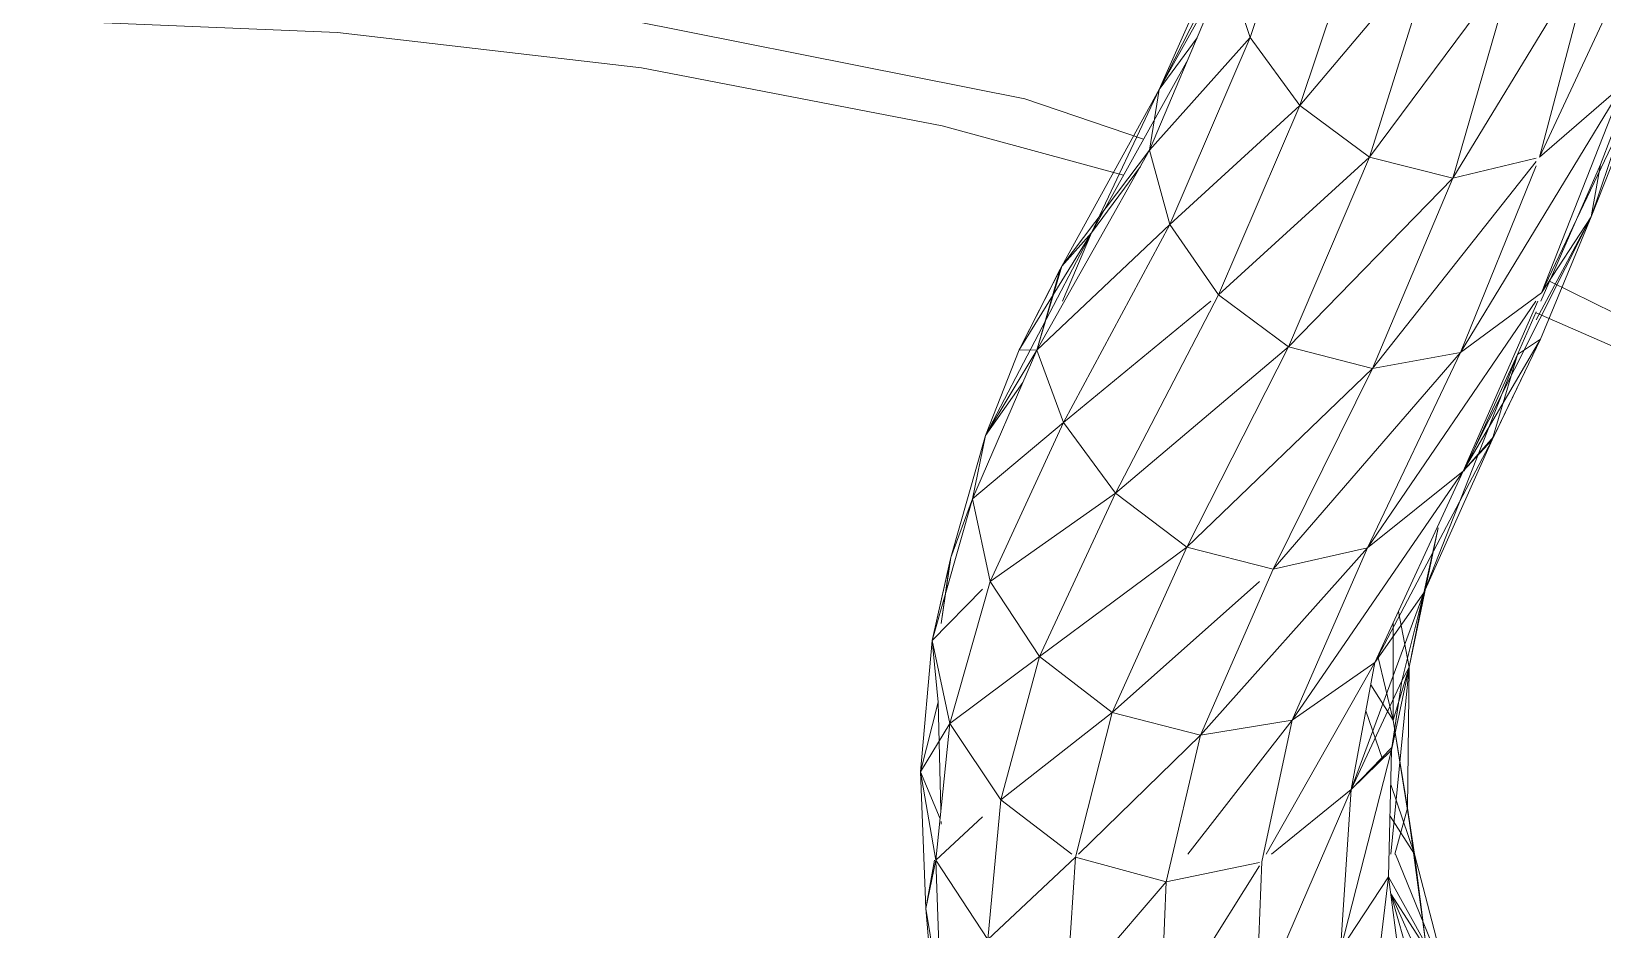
# Model space of a CAD drawing. Header units: millimetres. Extents: x -8546 to 211781, y -3000 to 31870.
# Drawn here: x -4427.8 to -4376, y 2756.1 to 2785.7 of the extents above; entities that cross this region are included whole.
import ezdxf

# ---------------------------------------------------------------- set-up
doc = ezdxf.new("R2010")
doc.units = ezdxf.units.MM
doc.layers.add('G-IMPT', color=8, linetype='Continuous', lineweight=9)
doc.layers.add('I-FURN', color=30, linetype='Continuous', lineweight=9)

# ---------------------------------------------------------------- blocks, each defined once
blk = doc.blocks.new('Artificial banana plant 1500mm - Family 4__C1-728657-Begane grond')
at = {"layer": 'G-IMPT'}
for p, q in [((25.142, 128.625), (27.442, 135.588)), ((25.142, 128.625), (27.442, 135.588)), ((34.692, 124.678), (38.902, 133.711)), ((34.692, 124.678), (38.902, 133.711)), ((26.782, 126.385), (29.112, 133.336)), ((26.782, 126.385), (29.112, 133.336)), ((22.152, 126.904), (24.598, 131.723)), ((22.152, 126.904), (24.598, 131.723)), ((26.782, 126.385), (31.302, 131.743)), ((26.782, 126.385), (31.302, 131.743)), ((29.082, 124.678), (31.302, 131.743)), ((29.082, 124.678), (31.302, 131.743)), ((31.832, 123.984), (36.542, 131.739)), ((31.832, 123.984), (36.542, 131.739)), ((34.692, 124.678), (36.542, 131.739)), ((34.692, 124.678), (36.542, 131.739)), ((29.082, 124.678), (33.892, 131.146)), ((29.082, 124.678), (33.892, 131.146)), ((31.832, 123.984), (33.892, 131.146)), ((31.832, 123.984), (33.892, 131.146)), ((21.832, 124.905), (24.382, 130.937)), ((21.832, 124.905), (24.382, 130.937)), ((22.152, 126.904), (24.382, 130.937)), ((22.152, 126.904), (24.382, 130.937)), ((22.152, 126.904), (23.912, 130.874)), ((22.152, 126.904), (23.912, 130.874)), ((25.142, 128.625), (24.382, 130.937)), ((25.142, 128.625), (24.382, 130.937)), ((17.712, 126.605), (0.752, 129.979)), ((-15.038, 129.201), (-4.948, 128.789)), ((-4.948, 128.789), (5.082, 127.622)), ((21.832, 124.905), (25.142, 128.625)), ((21.832, 124.905), (25.142, 128.625)), ((22.152, 126.904), (23.398, 128.61)), ((22.152, 126.904), (23.398, 128.61)), ((22.502, 122.456), (25.142, 128.625)), ((22.502, 122.456), (25.142, 128.625)), ((26.782, 126.385), (25.142, 128.625)), ((26.782, 126.385), (25.142, 128.625)), ((34.752, 120.209), (38.512, 128.098)), ((34.752, 120.209), (38.512, 128.098)), ((36.392, 122.707), (38.512, 128.098)), ((36.392, 122.707), (38.512, 128.098)), ((5.082, 127.622), (14.992, 125.71)), ((19.912, 122.18), (23.102, 127.91)), ((19.912, 122.18), (23.102, 127.91)), ((32.082, 118.237), (37.462, 127.079)), ((32.082, 118.237), (37.462, 127.079)), ((37.462, 127.079), (34.692, 124.678)), ((37.462, 127.079), (34.692, 124.678)), ((34.752, 120.209), (37.462, 127.079)), ((34.752, 120.209), (37.462, 127.079)), ((21.634, 125.274), (17.712, 126.605)), ((18.942, 121.087), (22.152, 126.904)), ((18.942, 121.087), (22.152, 126.904)), ((19.912, 122.18), (22.152, 126.904)), ((19.912, 122.18), (22.152, 126.904)), ((21.832, 124.905), (22.152, 126.904)), ((21.832, 124.905), (22.152, 126.904)), ((22.502, 122.456), (26.782, 126.385)), ((22.502, 122.456), (26.782, 126.385)), ((24.102, 120.137), (26.782, 126.385)), ((24.102, 120.137), (26.782, 126.385)), ((29.082, 124.678), (26.782, 126.385)), ((29.082, 124.678), (26.782, 126.385)), ((36.392, 122.707), (37.577, 126.224)), ((36.392, 122.707), (37.577, 126.224)), ((36.702, 124.433), (37.42, 126.325)), ((36.702, 124.433), (37.42, 126.325)), ((14.992, 125.71), (20.973, 124.086)), ((18.112, 118.313), (21.832, 124.905)), ((18.112, 118.313), (21.832, 124.905)), ((21.832, 124.905), (18.942, 121.087)), ((21.832, 124.905), (18.942, 121.087)), ((22.502, 122.456), (21.832, 124.905)), ((22.502, 122.456), (21.832, 124.905)), ((19.912, 122.18), (21.528, 124.368)), ((19.912, 122.18), (21.528, 124.368)), ((24.102, 120.137), (29.082, 124.678)), ((24.102, 120.137), (29.082, 124.678)), ((26.412, 118.42), (29.082, 124.678)), ((26.412, 118.42), (29.082, 124.678)), ((31.832, 123.984), (29.082, 124.678)), ((31.832, 123.984), (29.082, 124.678)), ((29.182, 117.714), (34.577, 124.532)), ((29.182, 117.714), (34.577, 124.532)), ((34.577, 124.65), (31.832, 123.984)), ((34.577, 124.65), (31.832, 123.984)), ((32.082, 118.237), (34.577, 124.393)), ((32.082, 118.237), (34.577, 124.393)), ((34.733, 119.931), (36.702, 124.433)), ((34.733, 119.931), (36.702, 124.433)), ((36.702, 124.433), (36.392, 122.707)), ((36.702, 124.433), (36.392, 122.707)), ((26.412, 118.42), (31.832, 123.984)), ((26.412, 118.42), (31.832, 123.984)), ((29.182, 117.714), (31.832, 123.984)), ((29.182, 117.714), (31.832, 123.984)), ((18.112, 118.313), (22.502, 122.456)), ((18.112, 118.313), (22.502, 122.456)), ((18.992, 115.932), (22.502, 122.456)), ((18.992, 115.932), (22.502, 122.456)), ((24.102, 120.137), (22.502, 122.456)), ((24.102, 120.137), (22.502, 122.456)), ((32.172, 114.327), (36.392, 122.707)), ((32.172, 114.327), (36.392, 122.707)), ((34.577, 119.316), (36.392, 122.707)), ((34.577, 119.316), (36.392, 122.707)), ((36.392, 122.707), (34.722, 118.677)), ((36.392, 122.707), (34.722, 118.677)), ((36.392, 122.707), (34.752, 120.209)), ((36.392, 122.707), (34.752, 120.209)), ((16.422, 115.498), (19.912, 122.18)), ((16.422, 115.498), (19.912, 122.18)), ((17.532, 118.328), (19.912, 122.18)), ((17.532, 118.328), (19.912, 122.18)), ((19.912, 122.18), (18.942, 121.087)), ((19.912, 122.18), (18.942, 121.087)), ((18.959, 119.931), (19.912, 122.18)), ((18.959, 119.931), (19.912, 122.18)), ((17.532, 118.328), (18.942, 121.087)), ((17.532, 118.328), (18.942, 121.087)), ((17.532, 118.328), (18.882, 120.986)), ((17.532, 118.328), (18.882, 120.986)), ((18.112, 118.313), (18.942, 121.087)), ((18.112, 118.313), (18.942, 121.087)), ((18.112, 118.313), (18.882, 120.986)), ((18.112, 118.313), (18.882, 120.986)), ((18.942, 121.087), (18.882, 120.986)), ((18.942, 121.087), (18.882, 120.986)), ((34.752, 120.209), (32.082, 118.237)), ((34.752, 120.209), (32.082, 118.237)), ((49.592, 113.4), (35.019, 120.585)), ((18.992, 115.932), (23.851, 119.931)), ((18.992, 115.932), (23.851, 119.931)), ((20.702, 113.597), (24.102, 120.137)), ((20.702, 113.597), (24.102, 120.137)), ((26.412, 118.42), (24.102, 120.137)), ((26.412, 118.42), (24.102, 120.137)), ((29.012, 111.793), (34.563, 119.931)), ((29.012, 111.793), (34.563, 119.931)), ((32.172, 114.327), (34.63, 119.931)), ((32.172, 114.327), (34.63, 119.931)), ((33.962, 118.167), (34.577, 119.573)), ((33.962, 118.167), (34.577, 119.573)), ((34.577, 119.55), (43.492, 115.624)), ((32.172, 114.327), (34.722, 118.677)), ((32.172, 114.327), (34.722, 118.677)), ((33.122, 115.355), (34.722, 118.677)), ((33.122, 115.355), (34.722, 118.677)), ((34.722, 118.677), (33.182, 115.465)), ((34.722, 118.677), (33.182, 115.465)), ((33.962, 118.167), (34.722, 118.677)), ((33.962, 118.167), (34.722, 118.677)), ((15.992, 113.407), (18.112, 118.313)), ((15.992, 113.407), (18.112, 118.313)), ((16.422, 115.498), (17.532, 118.328)), ((16.422, 115.498), (17.532, 118.328)), ((16.422, 115.498), (18.112, 118.313)), ((16.422, 115.498), (18.112, 118.313)), ((18.112, 118.313), (17.532, 118.328)), ((18.112, 118.313), (17.532, 118.328)), ((18.992, 115.932), (18.112, 118.313)), ((18.992, 115.932), (18.112, 118.313)), ((20.702, 113.597), (26.412, 118.42)), ((20.702, 113.597), (26.412, 118.42)), ((23.062, 111.814), (26.412, 118.42)), ((23.062, 111.814), (26.412, 118.42)), ((25.902, 111.089), (32.082, 118.237)), ((25.902, 111.089), (32.082, 118.237)), ((29.182, 117.714), (26.412, 118.42)), ((29.182, 117.714), (26.412, 118.42)), ((29.012, 111.793), (32.082, 118.237)), ((29.012, 111.793), (32.082, 118.237)), ((32.082, 118.237), (29.182, 117.714)), ((32.082, 118.237), (29.182, 117.714)), ((30.872, 110.312), (33.962, 118.167)), ((30.872, 110.312), (33.962, 118.167)), ((32.2, 114.327), (33.962, 118.167)), ((32.2, 114.327), (33.962, 118.167)), ((33.962, 118.167), (33.122, 115.355)), ((33.962, 118.167), (33.122, 115.355)), ((23.062, 111.814), (29.182, 117.714)), ((23.062, 111.814), (29.182, 117.714)), ((25.902, 111.089), (29.182, 117.714)), ((25.902, 111.089), (29.182, 117.714)), ((16.422, 115.498), (17.65, 117.245)), ((16.422, 115.498), (17.65, 117.245)), ((15.992, 113.407), (18.992, 115.932)), ((15.992, 113.407), (18.992, 115.932)), ((16.572, 110.691), (18.992, 115.932)), ((16.572, 110.691), (18.992, 115.932)), ((20.702, 113.597), (18.992, 115.932)), ((20.702, 113.597), (18.992, 115.932)), ((15.272, 111.475), (16.422, 115.498)), ((15.272, 111.475), (16.422, 115.498)), ((15.992, 113.407), (16.422, 115.498)), ((15.992, 113.407), (16.422, 115.498)), ((29.262, 108.016), (33.122, 115.355)), ((29.262, 108.016), (33.122, 115.355)), ((30.872, 110.312), (33.122, 115.355)), ((30.872, 110.312), (33.122, 115.355)), ((32.172, 114.327), (33.182, 115.465)), ((32.172, 114.327), (33.182, 115.465)), ((33.122, 115.355), (32.172, 114.327)), ((33.122, 115.355), (32.172, 114.327)), ((33.122, 115.355), (33.182, 115.465)), ((33.122, 115.355), (33.182, 115.465)), ((26.532, 106.113), (32.172, 114.327)), ((26.532, 106.113), (32.172, 114.327)), ((32.172, 114.327), (29.012, 111.793)), ((32.172, 114.327), (29.012, 111.793)), ((29.262, 108.016), (32.172, 114.327)), ((29.262, 108.016), (32.172, 114.327)), ((16.572, 110.691), (20.702, 113.597)), ((16.572, 110.691), (20.702, 113.597)), ((18.202, 108.212), (20.702, 113.597)), ((18.202, 108.212), (20.702, 113.597)), ((23.062, 111.814), (20.702, 113.597)), ((23.062, 111.814), (20.702, 113.597)), ((14.662, 108.746), (15.992, 113.407)), ((14.662, 108.746), (15.992, 113.407)), ((15.272, 111.475), (15.992, 113.407)), ((15.272, 111.475), (15.992, 113.407)), ((16.572, 110.691), (15.992, 113.407)), ((16.572, 110.691), (15.992, 113.407)), ((30.392, 107.865), (31.342, 112.456)), ((30.392, 107.865), (31.342, 112.456)), ((31.342, 112.456), (30.872, 110.312)), ((31.342, 112.456), (30.872, 110.312)), ((15.272, 111.475), (14.662, 108.746)), ((15.272, 111.475), (14.662, 108.746)), ((15.252, 111.389), (14.662, 108.746)), ((15.252, 111.389), (14.662, 108.746)), ((14.962, 109.297), (15.272, 111.475)), ((14.962, 109.297), (15.252, 111.389)), ((15.104, 110.296), (15.272, 111.475)), ((15.104, 110.296), (15.272, 111.475)), ((15.252, 111.389), (15.272, 111.475)), ((18.202, 108.212), (23.062, 111.814)), ((18.202, 108.212), (23.062, 111.814)), ((20.602, 106.371), (23.062, 111.814)), ((20.602, 106.371), (23.062, 111.814)), ((25.902, 111.089), (23.062, 111.814)), ((25.902, 111.089), (23.062, 111.814)), ((23.512, 105.617), (29.012, 111.793)), ((23.512, 105.617), (29.012, 111.793)), ((29.012, 111.793), (25.902, 111.089)), ((29.012, 111.793), (25.902, 111.089)), ((26.532, 106.113), (29.012, 111.793)), ((26.532, 106.113), (29.012, 111.793)), ((23.512, 105.617), (25.902, 111.089)), ((23.512, 105.617), (25.902, 111.089)), ((14.662, 108.746), (16.323, 110.438)), ((14.662, 108.746), (16.323, 110.438)), ((15.242, 106.003), (16.572, 110.691)), ((15.242, 106.003), (16.572, 110.691)), ((18.202, 108.212), (16.572, 110.691)), ((18.202, 108.212), (16.572, 110.691)), ((20.602, 106.371), (25.45, 110.687)), ((20.602, 106.371), (25.45, 110.687)), ((28.482, 103.826), (30.872, 110.312)), ((28.482, 103.826), (30.872, 110.312)), ((30.872, 110.312), (29.262, 108.016)), ((30.872, 110.312), (29.262, 108.016)), ((30.872, 110.312), (30.152, 107.414)), ((30.872, 110.312), (30.152, 107.414)), ((30.392, 107.865), (30.872, 110.312)), ((30.392, 107.865), (30.872, 110.312)), ((29.862, 106.112), (29.862, 109.317)), ((29.862, 106.112), (29.862, 109.317)), ((30.392, 107.865), (30.035, 109.693)), ((30.392, 107.865), (30.035, 109.693)), ((14.272, 104.414), (14.662, 108.746)), ((14.272, 104.414), (14.662, 108.746)), ((14.862, 106.71), (14.662, 108.746)), ((14.862, 106.71), (14.662, 108.746)), ((15.242, 106.003), (14.662, 108.746)), ((15.242, 106.003), (14.662, 108.746)), ((15.242, 106.003), (18.202, 108.212)), ((15.242, 106.003), (18.202, 108.212)), ((16.922, 103.484), (18.202, 108.212)), ((16.922, 103.484), (18.202, 108.212)), ((20.602, 106.371), (18.202, 108.212)), ((20.602, 106.371), (18.202, 108.212)), ((25.678, 101.695), (29.262, 108.016)), ((25.678, 101.695), (29.262, 108.016)), ((29.262, 108.016), (26.532, 106.113)), ((29.262, 108.016), (26.532, 106.113)), ((28.482, 103.826), (29.262, 108.016)), ((28.482, 103.826), (29.262, 108.016)), ((29.862, 106.112), (29.359, 108.227)), ((29.862, 106.112), (29.359, 108.227)), ((29.785, 101.695), (30.392, 107.865)), ((29.785, 101.695), (30.392, 107.865)), ((30.392, 107.865), (29.812, 105.123)), ((30.392, 107.865), (29.812, 105.123)), ((29.862, 106.112), (30.392, 107.865)), ((29.862, 106.112), (30.392, 107.865)), ((30.392, 107.865), (30.152, 107.414)), ((30.392, 107.865), (30.152, 107.414)), ((30.332, 103.215), (30.392, 107.865)), ((30.332, 103.215), (30.392, 107.865)), ((28.482, 103.826), (30.152, 107.414)), ((28.482, 103.826), (30.152, 107.414)), ((29.124, 107.276), (29.862, 106.112)), ((29.124, 107.276), (29.862, 106.112)), ((29.812, 105.123), (30.152, 107.414)), ((29.812, 105.123), (30.152, 107.414)), ((30.152, 107.414), (29.822, 105.215)), ((30.152, 107.414), (29.822, 105.215)), ((14.272, 104.414), (14.862, 106.71)), ((14.272, 104.414), (14.862, 106.71)), ((14.952, 103.163), (14.862, 106.71)), ((14.952, 103.163), (14.862, 106.71)), ((16.922, 103.484), (20.602, 106.371)), ((16.922, 103.484), (20.602, 106.371)), ((19.392, 101.597), (20.602, 106.371)), ((19.392, 101.597), (20.602, 106.371)), ((23.512, 105.617), (20.602, 106.371)), ((23.512, 105.617), (20.602, 106.371)), ((29.506, 104.825), (28.966, 106.426)), ((29.506, 104.825), (28.966, 106.426)), ((14.272, 104.414), (15.242, 106.003)), ((14.272, 104.414), (15.242, 106.003)), ((14.782, 101.498), (15.242, 106.003)), ((14.782, 101.498), (15.242, 106.003)), ((16.922, 103.484), (15.242, 106.003)), ((16.922, 103.484), (15.242, 106.003)), ((23.09, 101.695), (26.532, 106.113)), ((23.09, 101.695), (26.532, 106.113)), ((26.532, 106.113), (23.512, 105.617)), ((26.532, 106.113), (23.512, 105.617)), ((25.532, 101.438), (26.532, 106.113)), ((25.532, 101.438), (26.532, 106.113)), ((30.562, 101.695), (29.862, 106.112)), ((30.562, 101.695), (29.862, 106.112)), ((30.332, 103.215), (29.862, 106.112)), ((30.332, 103.215), (29.862, 106.112)), ((19.492, 101.695), (23.512, 105.617)), ((19.492, 101.695), (23.512, 105.617)), ((22.382, 100.787), (23.512, 105.617)), ((22.382, 100.787), (23.512, 105.617)), ((28.482, 103.826), (29.822, 105.215)), ((28.482, 103.826), (29.822, 105.215)), ((29.812, 105.123), (29.822, 105.215)), ((29.812, 105.123), (29.822, 105.215)), ((28.122, 98.536), (29.812, 105.123)), ((28.122, 98.536), (29.812, 105.123)), ((29.812, 105.123), (28.482, 103.826)), ((29.812, 105.123), (28.482, 103.826)), ((29.712, 100.949), (29.812, 105.123)), ((29.712, 100.949), (29.812, 105.123)), ((14.452, 99.901), (14.272, 104.414)), ((14.452, 99.901), (14.272, 104.414)), ((14.922, 102.865), (14.272, 104.414)), ((14.922, 102.865), (14.272, 104.414)), ((14.782, 101.498), (14.272, 104.414)), ((14.782, 101.498), (14.272, 104.414)), ((25.45, 96.819), (28.482, 103.826)), ((25.45, 96.819), (28.482, 103.826)), ((28.482, 103.826), (25.85, 101.695)), ((28.482, 103.826), (25.85, 101.695)), ((28.122, 98.536), (28.482, 103.826)), ((28.122, 98.536), (28.482, 103.826)), ((30.562, 101.695), (29.785, 103.998)), ((30.562, 101.695), (29.785, 103.998)), ((16.502, 98.877), (16.922, 103.484)), ((16.502, 98.877), (16.922, 103.484)), ((19.264, 101.695), (16.922, 103.484)), ((19.264, 101.695), (16.922, 103.484)), ((30.332, 103.215), (29.916, 101.695)), ((30.332, 103.215), (29.916, 101.695)), ((30.562, 101.695), (30.332, 103.215)), ((30.562, 101.695), (30.332, 103.215)), ((30.942, 98.725), (30.332, 103.215)), ((30.942, 98.725), (30.332, 103.215)), ((14.782, 101.498), (16.323, 102.928)), ((14.782, 101.498), (16.323, 102.928)), ((14.962, 102.768), (14.962, 102.686)), ((29.76, 102.949), (30.562, 101.695)), ((29.76, 102.949), (30.562, 101.695)), ((16.502, 98.877), (19.392, 101.597)), ((16.502, 98.877), (19.392, 101.597)), ((19.072, 96.931), (19.392, 101.597)), ((19.072, 96.931), (19.392, 101.597)), ((22.382, 100.787), (19.392, 101.597)), ((22.382, 100.787), (19.392, 101.597)), ((31.652, 97.506), (29.934, 101.695)), ((31.652, 97.506), (29.934, 101.695)), ((31.652, 97.506), (30.562, 101.694)), ((31.652, 97.506), (30.562, 101.694)), ((30.942, 98.725), (30.562, 101.694)), ((30.942, 98.725), (30.562, 101.694)), ((14.736, 101.498), (14.452, 99.901)), ((14.736, 101.498), (14.452, 99.901)), ((14.744, 101.498), (14.452, 99.901)), ((14.744, 101.498), (14.452, 99.901)), ((14.452, 99.901), (14.782, 101.498)), ((14.452, 99.901), (14.782, 101.498)), ((14.952, 96.906), (14.782, 101.498)), ((14.952, 96.906), (14.782, 101.498)), ((16.502, 98.877), (14.782, 101.498)), ((16.502, 98.877), (14.782, 101.498)), ((22.182, 96.104), (25.45, 101.306)), ((22.182, 96.104), (25.45, 101.306)), ((25.45, 101.42), (22.382, 100.787)), ((25.45, 101.42), (22.382, 100.787)), ((25.342, 96.57), (25.532, 101.438)), ((25.342, 96.57), (25.532, 101.438)), ((19.072, 96.931), (22.382, 100.787)), ((19.072, 96.931), (22.382, 100.787)), ((22.182, 96.104), (22.382, 100.787)), ((22.182, 96.104), (22.382, 100.787)), ((29.712, 100.949), (28.122, 98.536)), ((29.712, 100.949), (28.122, 98.536)), ((28.922, 94.435), (29.712, 100.949)), ((28.922, 94.435), (29.712, 100.949)), ((30.942, 98.725), (29.712, 100.949)), ((30.942, 98.725), (29.712, 100.949)), ((29.712, 100.949), (30.072, 98.18)), ((29.712, 100.949), (30.072, 98.18)), ((30.802, 96.799), (29.782, 100.393)), ((30.802, 96.799), (29.782, 100.393)), ((31.023, 97.627), (29.782, 100.393)), ((31.023, 97.627), (29.782, 100.393)), ((29.782, 100.393), (31.652, 97.506)), ((29.782, 100.393), (31.652, 97.506)), ((14.802, 95.854), (14.452, 99.901)), ((14.802, 95.854), (14.452, 99.901)), ((14.952, 96.906), (14.452, 99.901)), ((14.952, 96.906), (14.452, 99.901))]:
    blk.add_line(p, q, dxfattribs=at)
blk = doc.blocks.new('Artificial banana plant 1500mm - Family 4__C2-728658-Begane grond')
blk.add_blockref('Artificial banana plant 1500mm - Family 4__C1-728657-Begane grond', (0, 0))
blk = doc.blocks.new('Artificial banana plant 1500mm - Family 4-728656-Begane grond')
blk.add_blockref('Artificial banana plant 1500mm - Family 4__C2-728658-Begane grond', (0, 0))
blk = doc.blocks.new('Artificial banana plant 1500mm - Ny märkning-728662-Begane grond')
blk.add_blockref('Artificial banana plant 1500mm - Family 4-728656-Begane grond', (0, 0))

msp = doc.modelspace()

# ---------------------------------------------------------------- block references
at = {"layer": 'I-FURN'}
msp.add_blockref('Artificial banana plant 1500mm - Ny märkning-728662-Begane grond', (-4412.758, 2656.875), dxfattribs=at)

doc.saveas('drawing.dxf')
